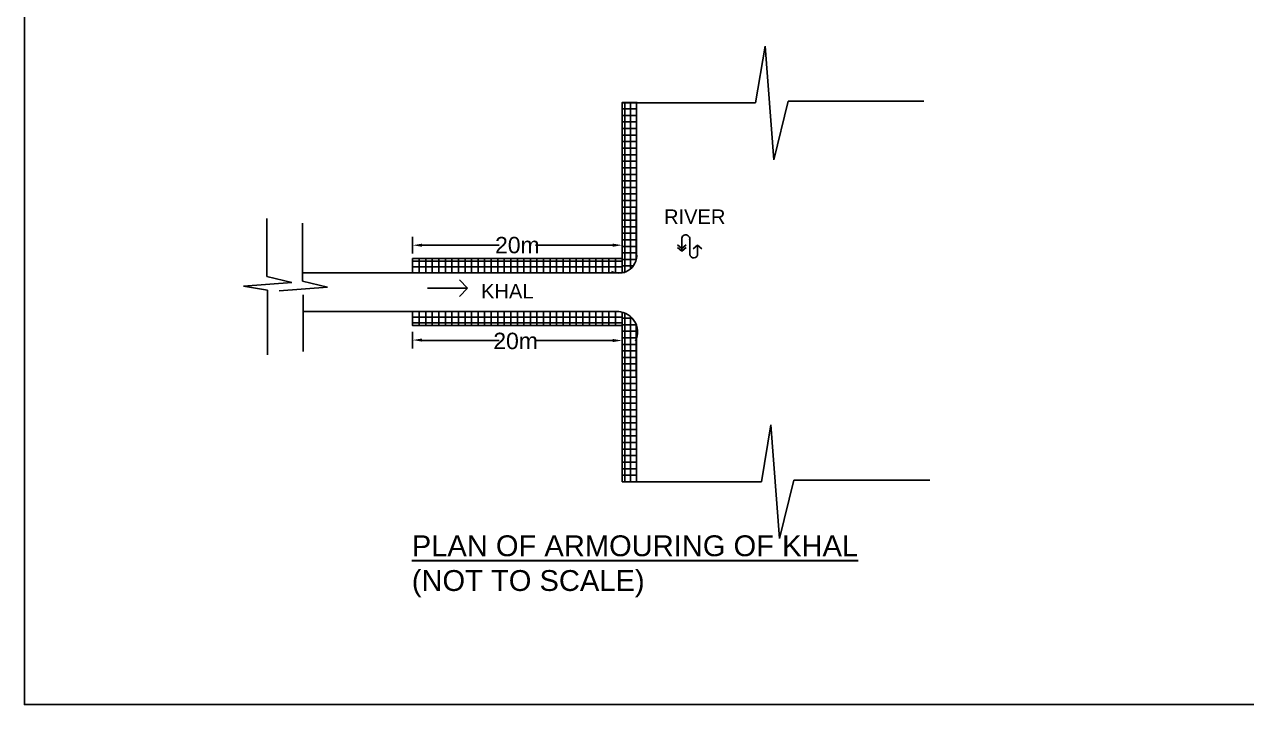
# Model space of a CAD drawing. Header units: inches. Extents: x 89000 to 1304432, y -10828 to 220529.
# Drawn here: x 731828 to 738275, y 77715 to 81302 of the extents above; entities that cross this region are included whole.
import ezdxf

# ---------------------------------------------------------------- set-up
doc = ezdxf.new("R2010")
doc.units = ezdxf.units.IN
doc.header["$LTSCALE"] = 7
doc.header["$MEASUREMENT"] = 0
doc.layers.add('LINE', color=7, linetype='Continuous')
doc.styles.get("Standard").update_dxf_attribs({"font": 'arial.ttf'})

msp = doc.modelspace()

# ---------------------------------------------------------------- linework, layer by layer
at = {"color": 0, "linetype": 'Continuous', "lineweight": -3, "ltscale": 0.5}
for p, q in [((735735.11301, 81187.42241), (735685.26179, 80887.94135)), ((735781.40343, 80588.46029), (735735.11301, 81187.42241)), ((735685.26179, 80887.94135), (734983.8107, 80887.94135)), ((735056.31103, 80893.77752), (735056.31103, 80066.02863)), ((735856.99683, 80896.58855), (735781.40343, 80588.46029)), ((736572.95886, 80896.58855), (735856.99683, 80896.58855)), ((733106.7503, 80277.52156), (733106.7503, 79972.68414)), ((733294.98016, 80253.26406), (733294.98016, 79948.42664)), ((733875.96073, 80093.36702), (733875.96073, 80181.05409)), ((734980.71407, 80093.36702), (734980.71407, 80181.05409)), ((735296.05606, 80106.17258), (735296.05606, 80174.55532)), ((735337.50263, 80089.25007), (735337.50263, 80172.51022)), ((733924.86073, 80137.37409), (734332.40402, 80137.37409)), ((734931.81407, 80137.37409), (734524.27078, 80137.37409)), ((735273.19768, 80139.54373), (735296.05606, 80120.28289)), ((735273.19768, 80125.43342), (735296.05606, 80106.17258)), ((735318.91444, 80139.54373), (735296.05606, 80120.28289)), ((735318.91444, 80125.43342), (735296.05606, 80106.17258)), ((735356.13915, 80118.11894), (735378.99753, 80137.37979)), ((735378.99753, 80093.55928), (735378.99753, 80137.37979)), ((735401.85591, 80118.11894), (735378.99753, 80137.37979)), ((733106.7503, 79972.68414), (733237.94304, 79940.4985)), ((734980.71407, 79992.36725), (733294.98016, 79992.36725)), ((734164.9736, 79911.47993), (734122.69572, 79955.23196)), ((734531.91898, 79992.36725), (734566.44168, 79992.36725)), ((733237.94304, 79940.4985), (732982.92105, 79920.78928)), ((732982.92105, 79920.78928), (733110.43205, 79899.56397)), ((733110.43205, 79899.56397), (733109.97125, 79558.3726)), ((733426.1729, 79916.241), (733171.15091, 79896.53178)), ((733294.98016, 79948.42664), (733426.1729, 79916.241)), ((733953.8607, 79911.47993), (734164.9736, 79911.47993)), ((734164.9736, 79910.13892), (734122.69572, 79866.38689)), ((733298.66191, 79875.30647), (733298.66191, 79576.64742)), ((734962.86042, 79787.92161), (733294.98016, 79787.92161)), ((734531.91898, 79787.92161), (734566.44168, 79787.92161)), ((735056.31103, 78886.51134), (735056.31103, 79714.26023)), ((733875.96073, 79593.12874), (733875.96073, 79680.81581)), ((733924.86073, 79634.58382), (734332.40402, 79634.58382)), ((734931.81407, 79634.58382), (734524.27078, 79634.58382)), ((734980.71407, 79686.92184), (734980.71407, 79599.23477)), ((735765.70975, 79189.56626), (735715.85853, 78890.0852)), ((735812.00017, 78590.60415), (735765.70975, 79189.56626)), ((735715.85853, 78890.0852), (735014.40744, 78890.0852)), ((735887.59357, 78898.7324), (735812.00017, 78590.60415)), ((736603.5556, 78898.7324), (735887.59357, 78898.7324))]:
    msp.add_line(p, q, dxfattribs=at)
for points in [[(734995.83346, 80890.83463), (734981.59127, 80890.83463), (734981.59127, 80856.28497), (734995.83346, 80856.28497)], [(734995.83346, 80856.31193), (734981.59127, 80856.31193), (734981.59127, 80821.76228), (734995.83346, 80821.76228)], [(734995.83346, 80890.83463), (735026.07224, 80890.83463), (735026.07224, 80856.31193), (734995.83346, 80856.31193)], [(734995.83346, 80856.31193), (735026.07224, 80856.31193), (735026.07224, 80821.78923), (734995.83346, 80821.78923)], [(735026.07224, 80890.83463), (735056.31103, 80890.83463), (735056.31103, 80856.31193), (735026.07224, 80856.31193)], [(735026.07224, 80856.31193), (735056.31103, 80856.31193), (735056.31103, 80821.78923), (735026.07224, 80821.78923)], [(734995.83346, 80821.78923), (734981.59127, 80821.78923), (734981.59127, 80787.23958), (734995.83346, 80787.23958)], [(734995.83346, 80787.26653), (734981.59127, 80787.26653), (734981.59127, 80752.71688), (734995.83346, 80752.71688)], [(734995.83346, 80821.78923), (735026.07224, 80821.78923), (735026.07224, 80787.26653), (734995.83346, 80787.26653)], [(734995.83346, 80787.26653), (735026.07224, 80787.26653), (735026.07224, 80752.74383), (734995.83346, 80752.74383)], [(735026.07224, 80821.78923), (735056.31103, 80821.78923), (735056.31103, 80787.26653), (735026.07224, 80787.26653)], [(735026.07224, 80787.26653), (735056.31103, 80787.26653), (735056.31103, 80752.74383), (735026.07224, 80752.74383)], [(734995.83346, 80752.74383), (734981.59127, 80752.74383), (734981.59127, 80718.19418), (734995.83346, 80718.19418)], [(734995.83346, 80752.74383), (735026.07224, 80752.74383), (735026.07224, 80718.22113), (734995.83346, 80718.22113)], [(735026.07224, 80752.74383), (735056.31103, 80752.74383), (735056.31103, 80718.22113), (735026.07224, 80718.22113)], [(734995.83346, 80718.22113), (734981.59127, 80718.22113), (734981.59127, 80683.67148), (734995.83346, 80683.67148)], [(734995.83346, 80683.69843), (734981.59127, 80683.69843), (734981.59127, 80649.14878), (734995.83346, 80649.14878)], [(734995.83346, 80718.22113), (735026.07224, 80718.22113), (735026.07224, 80683.69843), (734995.83346, 80683.69843)], [(734995.83346, 80683.69843), (735026.07224, 80683.69843), (735026.07224, 80649.17574), (734995.83346, 80649.17574)], [(735026.07224, 80718.22113), (735056.31103, 80718.22113), (735056.31103, 80683.69843), (735026.07224, 80683.69843)], [(735026.07224, 80683.69843), (735056.31103, 80683.69843), (735056.31103, 80649.17574), (735026.07224, 80649.17574)], [(734995.83346, 80649.17574), (734981.59127, 80649.17574), (734981.59127, 80614.62608), (734995.83346, 80614.62608)], [(734995.83346, 80614.65304), (734981.59127, 80614.65304), (734981.59127, 80580.10338), (734995.83346, 80580.10338)], [(734995.83346, 80649.17574), (735026.07224, 80649.17574), (735026.07224, 80614.65304), (734995.83346, 80614.65304)], [(734995.83346, 80614.65304), (735026.07224, 80614.65304), (735026.07224, 80580.13034), (734995.83346, 80580.13034)], [(735026.07224, 80649.17574), (735056.31103, 80649.17574), (735056.31103, 80614.65304), (735026.07224, 80614.65304)], [(735026.07224, 80614.65304), (735056.31103, 80614.65304), (735056.31103, 80580.13034), (735026.07224, 80580.13034)], [(734995.83346, 80580.13034), (734981.59127, 80580.13034), (734981.59127, 80545.58068), (734995.83346, 80545.58068)], [(734995.83346, 80545.60764), (734981.59127, 80545.60764), (734981.59127, 80511.05798), (734995.83346, 80511.05798)], [(734995.83346, 80580.13034), (735026.07224, 80580.13034), (735026.07224, 80545.60764), (734995.83346, 80545.60764)], [(734995.83346, 80545.60764), (735026.07224, 80545.60764), (735026.07224, 80511.08494), (734995.83346, 80511.08494)], [(735026.07224, 80580.13034), (735056.31103, 80580.13034), (735056.31103, 80545.60764), (735026.07224, 80545.60764)], [(735026.07224, 80545.60764), (735056.31103, 80545.60764), (735056.31103, 80511.08494), (735026.07224, 80511.08494)], [(734995.83346, 80511.08494), (734981.59127, 80511.08494), (734981.59127, 80476.53528), (734995.83346, 80476.53528)], [(734995.83346, 80476.56224), (734981.59127, 80476.56224), (734981.59127, 80442.01258), (734995.83346, 80442.01258)], [(734995.83346, 80511.08494), (735026.07224, 80511.08494), (735026.07224, 80476.56224), (734995.83346, 80476.56224)], [(734995.83346, 80476.56224), (735026.07224, 80476.56224), (735026.07224, 80442.03954), (734995.83346, 80442.03954)], [(735026.07224, 80511.08494), (735056.31103, 80511.08494), (735056.31103, 80476.56224), (735026.07224, 80476.56224)], [(735026.07224, 80476.56224), (735056.31103, 80476.56224), (735056.31103, 80442.03954), (735026.07224, 80442.03954)], [(734995.83346, 80442.03954), (734981.59127, 80442.03954), (734981.59127, 80407.48988), (734995.83346, 80407.48988)], [(734995.83346, 80407.51684), (734981.59127, 80407.51684), (734981.59127, 80372.96718), (734995.83346, 80372.96718)], [(734995.83346, 80442.03954), (735026.07224, 80442.03954), (735026.07224, 80407.51684), (734995.83346, 80407.51684)], [(734995.83346, 80407.51684), (735026.07224, 80407.51684), (735026.07224, 80372.99414), (734995.83346, 80372.99414)], [(735026.07224, 80442.03954), (735056.31103, 80442.03954), (735056.31103, 80407.51684), (735026.07224, 80407.51684)], [(735026.07224, 80407.51684), (735056.31103, 80407.51684), (735056.31103, 80372.99414), (735026.07224, 80372.99414)], [(734994.95626, 80338.47144), (734980.71407, 80338.47144), (734980.71407, 80303.92179), (734994.95626, 80303.92179)], [(734995.83346, 80372.99414), (734981.59127, 80372.99414), (734981.59127, 80338.44449), (734995.83346, 80338.44449)], [(734994.95626, 80338.47144), (735025.19505, 80338.47144), (735025.19505, 80303.94874), (734994.95626, 80303.94874)], [(734995.83346, 80372.99414), (735026.07224, 80372.99414), (735026.07224, 80338.47144), (734995.83346, 80338.47144)], [(735025.19505, 80338.47144), (735055.43383, 80338.47144), (735055.43383, 80303.94874), (735025.19505, 80303.94874)], [(735026.07224, 80372.99414), (735056.31103, 80372.99414), (735056.31103, 80338.47144), (735026.07224, 80338.47144)], [(734994.95626, 80303.94874), (734980.71407, 80303.94874), (734980.71407, 80269.39909), (734994.95626, 80269.39909)], [(734994.95626, 80303.94874), (735025.19505, 80303.94874), (735025.19505, 80269.42604), (734994.95626, 80269.42604)], [(735025.19505, 80303.94874), (735055.43383, 80303.94874), (735055.43383, 80269.42604), (735025.19505, 80269.42604)], [(734994.95626, 80269.42604), (734980.71407, 80269.42604), (734980.71407, 80234.87639), (734994.95626, 80234.87639)], [(734994.95626, 80234.90334), (734980.71407, 80234.90334), (734980.71407, 80200.35369), (734994.95626, 80200.35369)], [(734994.95626, 80269.42604), (735025.19505, 80269.42604), (735025.19505, 80234.90334), (734994.95626, 80234.90334)], [(734994.95626, 80234.90334), (735025.19505, 80234.90334), (735025.19505, 80200.38065), (734994.95626, 80200.38065)], [(735025.19505, 80269.42604), (735055.43383, 80269.42604), (735055.43383, 80234.90334), (735025.19505, 80234.90334)], [(735025.19505, 80234.90334), (735055.43383, 80234.90334), (735055.43383, 80200.38065), (735025.19505, 80200.38065)], [(734994.95626, 80200.38065), (734980.71407, 80200.38065), (734980.71407, 80165.83099), (734994.95626, 80165.83099)], [(734994.95626, 80165.85795), (734980.71407, 80165.85795), (734980.71407, 80131.30829), (734994.95626, 80131.30829)], [(734994.95626, 80200.38065), (735025.19505, 80200.38065), (735025.19505, 80165.85795), (734994.95626, 80165.85795)], [(734994.95626, 80165.85795), (735025.19505, 80165.85795), (735025.19505, 80131.33525), (734994.95626, 80131.33525)], [(735025.19505, 80200.38065), (735055.43383, 80200.38065), (735055.43383, 80165.85795), (735025.19505, 80165.85795)], [(735025.19505, 80165.85795), (735055.43383, 80165.85795), (735055.43383, 80131.33525), (735025.19505, 80131.33525)], [(734994.95626, 80131.33525), (734980.71407, 80131.33525), (734980.71407, 80096.78559), (734994.95626, 80096.78559)], [(734994.95626, 80096.81255), (734980.71407, 80096.81255), (734980.71407, 80062.26289), (734994.95626, 80062.26289)], [(734994.95626, 80131.33525), (735025.19505, 80131.33525), (735025.19505, 80096.81255), (734994.95626, 80096.81255)], [(734994.95626, 80096.81255), (735025.19505, 80096.81255), (735025.19505, 80062.28985), (734994.95626, 80062.28985)], [(735025.19505, 80131.33525), (735055.43383, 80131.33525), (735055.43383, 80096.81255), (735025.19505, 80096.81255)], [(735025.19505, 80096.81255), (735055.43383, 80096.81255), (735055.43383, 80062.28985), (735025.19505, 80062.28985)], [(733910.51039, 80052.84482), (733910.51039, 80067.08702), (733875.96073, 80067.08702), (733875.96073, 80052.84482)], [(733910.51039, 80052.84482), (733910.51039, 80022.60604), (733875.98769, 80022.60604), (733875.98769, 80052.84482)], [(733910.51039, 80022.60604), (733910.51039, 79992.36725), (733875.98769, 79992.36725), (733875.98769, 80022.60604)], [(733945.03309, 80052.84482), (733945.03309, 80067.08702), (733910.48343, 80067.08702), (733910.48343, 80052.84482)], [(733945.03309, 80052.84482), (733945.03309, 80022.60604), (733910.51039, 80022.60604), (733910.51039, 80052.84482)], [(733945.03309, 80022.60604), (733945.03309, 79992.36725), (733910.51039, 79992.36725), (733910.51039, 80022.60604)], [(733979.55579, 80052.84482), (733979.55579, 80067.08702), (733945.00613, 80067.08702), (733945.00613, 80052.84482)], [(733979.55579, 80052.84482), (733979.55579, 80022.60604), (733945.03309, 80022.60604), (733945.03309, 80052.84482)], [(733979.55579, 80022.60604), (733979.55579, 79992.36725), (733945.03309, 79992.36725), (733945.03309, 80022.60604)], [(734014.07849, 80052.84482), (734014.07849, 80067.08702), (733979.52883, 80067.08702), (733979.52883, 80052.84482)], [(734014.07849, 80052.84482), (734014.07849, 80022.60604), (733979.55579, 80022.60604), (733979.55579, 80052.84482)], [(734014.07849, 80022.60604), (734014.07849, 79992.36725), (733979.55579, 79992.36725), (733979.55579, 80022.60604)], [(734048.60119, 80052.84482), (734048.60119, 80067.08702), (734014.05153, 80067.08702), (734014.05153, 80052.84482)], [(734048.60119, 80052.84482), (734048.60119, 80022.60604), (734014.07849, 80022.60604), (734014.07849, 80052.84482)], [(734048.60119, 80022.60604), (734048.60119, 79992.36725), (734014.07849, 79992.36725), (734014.07849, 80022.60604)], [(734083.12389, 80052.84482), (734083.12389, 80067.08702), (734048.57423, 80067.08702), (734048.57423, 80052.84482)], [(734083.12389, 80052.84482), (734083.12389, 80022.60604), (734048.60119, 80022.60604), (734048.60119, 80052.84482)], [(734083.12389, 80022.60604), (734083.12389, 79992.36725), (734048.60119, 79992.36725), (734048.60119, 80022.60604)], [(734117.64659, 80052.84482), (734117.64659, 80067.08702), (734083.09693, 80067.08702), (734083.09693, 80052.84482)], [(734117.64659, 80052.84482), (734117.64659, 80022.60604), (734083.12389, 80022.60604), (734083.12389, 80052.84482)], [(734117.64659, 80022.60604), (734117.64659, 79992.36725), (734083.12389, 79992.36725), (734083.12389, 80022.60604)], [(734152.16929, 80052.84482), (734152.16929, 80067.08702), (734117.61963, 80067.08702), (734117.61963, 80052.84482)], [(734152.16929, 80052.84482), (734152.16929, 80022.60604), (734117.64659, 80022.60604), (734117.64659, 80052.84482)], [(734152.16929, 80022.60604), (734152.16929, 79992.36725), (734117.64659, 79992.36725), (734117.64659, 80022.60604)], [(734186.69199, 80052.84482), (734186.69199, 80067.08702), (734152.14233, 80067.08702), (734152.14233, 80052.84482)], [(734186.69199, 80052.84482), (734186.69199, 80022.60604), (734152.16929, 80022.60604), (734152.16929, 80052.84482)], [(734186.69199, 80022.60604), (734186.69199, 79992.36725), (734152.16929, 79992.36725), (734152.16929, 80022.60604)], [(734221.21468, 80052.84482), (734221.21468, 80067.08702), (734186.66503, 80067.08702), (734186.66503, 80052.84482)], [(734221.21468, 80052.84482), (734221.21468, 80022.60604), (734186.69199, 80022.60604), (734186.69199, 80052.84482)], [(734221.21468, 80022.60604), (734221.21468, 79992.36725), (734186.69199, 79992.36725), (734186.69199, 80022.60604)], [(734255.73738, 80052.84482), (734255.73738, 80067.08702), (734221.18773, 80067.08702), (734221.18773, 80052.84482)], [(734255.73738, 80052.84482), (734255.73738, 80022.60604), (734221.21468, 80022.60604), (734221.21468, 80052.84482)], [(734255.73738, 80022.60604), (734255.73738, 79992.36725), (734221.21468, 79992.36725), (734221.21468, 80022.60604)], [(734290.26008, 80052.84482), (734290.26008, 80067.08702), (734255.71043, 80067.08702), (734255.71043, 80052.84482)], [(734290.26008, 80052.84482), (734290.26008, 80022.60604), (734255.73738, 80022.60604), (734255.73738, 80052.84482)], [(734290.26008, 80022.60604), (734290.26008, 79992.36725), (734255.73738, 79992.36725), (734255.73738, 80022.60604)], [(734324.78278, 80052.84482), (734324.78278, 80067.08702), (734290.23313, 80067.08702), (734290.23313, 80052.84482)], [(734324.78278, 80052.84482), (734324.78278, 80022.60604), (734290.26008, 80022.60604), (734290.26008, 80052.84482)], [(734324.78278, 80022.60604), (734324.78278, 79992.36725), (734290.26008, 79992.36725), (734290.26008, 80022.60604)], [(734359.30548, 80052.84482), (734359.30548, 80067.08702), (734324.75583, 80067.08702), (734324.75583, 80052.84482)], [(734359.30548, 80052.84482), (734359.30548, 80022.60604), (734324.78278, 80022.60604), (734324.78278, 80052.84482)], [(734359.30548, 80022.60604), (734359.30548, 79992.36725), (734324.78278, 79992.36725), (734324.78278, 80022.60604)], [(734393.82818, 80052.84482), (734393.82818, 80067.08702), (734359.27852, 80067.08702), (734359.27852, 80052.84482)], [(734393.82818, 80052.84482), (734393.82818, 80022.60604), (734359.30548, 80022.60604), (734359.30548, 80052.84482)], [(734393.82818, 80022.60604), (734393.82818, 79992.36725), (734359.30548, 79992.36725), (734359.30548, 80022.60604)], [(734428.35088, 80052.84482), (734428.35088, 80067.08702), (734393.80122, 80067.08702), (734393.80122, 80052.84482)], [(734428.35088, 80052.84482), (734428.35088, 80022.60604), (734393.82818, 80022.60604), (734393.82818, 80052.84482)], [(734428.35088, 80022.60604), (734428.35088, 79992.36725), (734393.82818, 79992.36725), (734393.82818, 80022.60604)], [(734462.87358, 80052.84482), (734462.87358, 80067.08702), (734428.32392, 80067.08702), (734428.32392, 80052.84482)], [(734462.87358, 80052.84482), (734462.87358, 80022.60604), (734428.35088, 80022.60604), (734428.35088, 80052.84482)], [(734462.87358, 80022.60604), (734462.87358, 79992.36725), (734428.35088, 79992.36725), (734428.35088, 80022.60604)], [(734497.39628, 80052.84482), (734497.39628, 80067.08702), (734462.84662, 80067.08702), (734462.84662, 80052.84482)], [(734497.39628, 80052.84482), (734497.39628, 80022.60604), (734462.87358, 80022.60604), (734462.87358, 80052.84482)], [(734497.39628, 80022.60604), (734497.39628, 79992.36725), (734462.87358, 79992.36725), (734462.87358, 80022.60604)], [(734531.91898, 80052.84482), (734531.91898, 80067.08702), (734497.36932, 80067.08702), (734497.36932, 80052.84482)], [(734531.91898, 80052.84482), (734531.91898, 80022.60604), (734497.39628, 80022.60604), (734497.39628, 80052.84482)], [(734531.91898, 80022.60604), (734531.91898, 79992.36725), (734497.39628, 79992.36725), (734497.39628, 80022.60604)], [(734566.44168, 80052.84482), (734566.44168, 80067.08702), (734531.89202, 80067.08702), (734531.89202, 80052.84482)], [(734566.44168, 80052.84482), (734566.44168, 80022.60604), (734531.91898, 80022.60604), (734531.91898, 80052.84482)], [(734600.96438, 80052.84482), (734600.96438, 80067.08702), (734566.41472, 80067.08702), (734566.41472, 80052.84482)], [(734600.96438, 80052.84482), (734600.96438, 80022.60604), (734566.44168, 80022.60604), (734566.44168, 80052.84482)], [(734600.96438, 80022.60604), (734600.96438, 79992.36725), (734566.44168, 79992.36725), (734566.44168, 80022.60604)], [(734635.48708, 80052.84482), (734635.48708, 80067.08702), (734600.93742, 80067.08702), (734600.93742, 80052.84482)], [(734635.48708, 80052.84482), (734635.48708, 80022.60604), (734600.96438, 80022.60604), (734600.96438, 80052.84482)], [(734635.48708, 80022.60604), (734635.48708, 79992.36725), (734600.96438, 79992.36725), (734600.96438, 80022.60604)], [(734670.00978, 80052.84482), (734670.00978, 80067.08702), (734635.46012, 80067.08702), (734635.46012, 80052.84482)], [(734670.00978, 80052.84482), (734670.00978, 80022.60604), (734635.48708, 80022.60604), (734635.48708, 80052.84482)], [(734670.00978, 80022.60604), (734670.00978, 79992.36725), (734635.48708, 79992.36725), (734635.48708, 80022.60604)], [(734704.53247, 80052.84482), (734704.53247, 80067.08702), (734669.98282, 80067.08702), (734669.98282, 80052.84482)], [(734704.53247, 80052.84482), (734704.53247, 80022.60604), (734670.00978, 80022.60604), (734670.00978, 80052.84482)], [(734704.53247, 80022.60604), (734704.53247, 79992.36725), (734670.00978, 79992.36725), (734670.00978, 80022.60604)], [(734739.05517, 80052.84482), (734739.05517, 80067.08702), (734704.50552, 80067.08702), (734704.50552, 80052.84482)], [(734739.05517, 80052.84482), (734739.05517, 80022.60604), (734704.53247, 80022.60604), (734704.53247, 80052.84482)], [(734739.05517, 80022.60604), (734739.05517, 79992.36725), (734704.53247, 79992.36725), (734704.53247, 80022.60604)], [(734773.57787, 80052.84482), (734773.57787, 80067.08702), (734739.02822, 80067.08702), (734739.02822, 80052.84482)], [(734773.57787, 80052.84482), (734773.57787, 80022.60604), (734739.05517, 80022.60604), (734739.05517, 80052.84482)], [(734773.57787, 80022.60604), (734773.57787, 79992.36725), (734739.05517, 79992.36725), (734739.05517, 80022.60604)], [(734808.10057, 80052.84482), (734808.10057, 80067.08702), (734773.55092, 80067.08702), (734773.55092, 80052.84482)], [(734808.10057, 80052.84482), (734808.10057, 80022.60604), (734773.57787, 80022.60604), (734773.57787, 80052.84482)], [(734808.10057, 80022.60604), (734808.10057, 79992.36725), (734773.57787, 79992.36725), (734773.57787, 80022.60604)], [(734842.62327, 80052.84482), (734842.62327, 80067.08702), (734808.07362, 80067.08702), (734808.07362, 80052.84482)], [(734842.62327, 80052.84482), (734842.62327, 80022.60604), (734808.10057, 80022.60604), (734808.10057, 80052.84482)], [(734842.62327, 80022.60604), (734842.62327, 79992.36725), (734808.10057, 79992.36725), (734808.10057, 80022.60604)], [(734877.14597, 80052.84482), (734877.14597, 80067.08702), (734842.59631, 80067.08702), (734842.59631, 80052.84482)], [(734877.14597, 80052.84482), (734877.14597, 80022.60604), (734842.62327, 80022.60604), (734842.62327, 80052.84482)], [(734877.14597, 80022.60604), (734877.14597, 79992.36725), (734842.62327, 79992.36725), (734842.62327, 80022.60604)], [(734911.66867, 80052.84482), (734911.66867, 80067.08702), (734877.11901, 80067.08702), (734877.11901, 80052.84482)], [(734911.66867, 80052.84482), (734911.66867, 80022.60604), (734877.14597, 80022.60604), (734877.14597, 80052.84482)], [(734911.66867, 80022.60604), (734911.66867, 79992.36725), (734877.14597, 79992.36725), (734877.14597, 80022.60604)], [(734946.19137, 80052.84482), (734946.19137, 80067.08702), (734911.64171, 80067.08702), (734911.64171, 80052.84482)], [(734946.19137, 80052.84482), (734946.19137, 80022.60604), (734911.66867, 80022.60604), (734911.66867, 80052.84482)], [(734946.19137, 80022.60604), (734946.19137, 79992.36725), (734911.66867, 79992.36725), (734911.66867, 80022.60604)], [(734980.71407, 80052.84482), (734980.71407, 80067.08702), (734946.16441, 80067.08702), (734946.16441, 80052.84482)], [(734980.71407, 80052.84482), (734980.71407, 80022.60604), (734946.19137, 80022.60604), (734946.19137, 80052.84482)], [(734980.71407, 80022.60604), (734980.71407, 79992.36725), (734946.19137, 79992.36725), (734946.19137, 80022.60604)], [(734994.95626, 80062.28985), (734980.71407, 80062.28985), (734980.71407, 80027.74019), (734994.95626, 80027.74019)], [(734994.95626, 80027.76715), (734980.71407, 80027.76715), (734980.71407, 79993.21749), (734994.95626, 79993.21749)], [(734994.95626, 80062.28985), (735025.19505, 80062.28985), (735025.19505, 80027.76715), (734994.95626, 80027.76715)], [(733910.51039, 79757.68282), (733910.51039, 79787.92161), (733875.98769, 79787.92161), (733875.98769, 79757.68282)], [(733910.51039, 79727.44404), (733910.51039, 79757.68282), (733875.98769, 79757.68282), (733875.98769, 79727.44404)], [(733945.03309, 79757.68282), (733945.03309, 79787.92161), (733910.51039, 79787.92161), (733910.51039, 79757.68282)], [(733945.03309, 79727.44404), (733945.03309, 79757.68282), (733910.51039, 79757.68282), (733910.51039, 79727.44404)], [(733979.55579, 79757.68282), (733979.55579, 79787.92161), (733945.03309, 79787.92161), (733945.03309, 79757.68282)], [(733979.55579, 79727.44404), (733979.55579, 79757.68282), (733945.03309, 79757.68282), (733945.03309, 79727.44404)], [(734014.07849, 79757.68282), (734014.07849, 79787.92161), (733979.55579, 79787.92161), (733979.55579, 79757.68282)], [(734014.07849, 79727.44404), (734014.07849, 79757.68282), (733979.55579, 79757.68282), (733979.55579, 79727.44404)], [(734048.60119, 79757.68282), (734048.60119, 79787.92161), (734014.07849, 79787.92161), (734014.07849, 79757.68282)], [(734048.60119, 79727.44404), (734048.60119, 79757.68282), (734014.07849, 79757.68282), (734014.07849, 79727.44404)], [(734083.12389, 79757.68282), (734083.12389, 79787.92161), (734048.60119, 79787.92161), (734048.60119, 79757.68282)], [(734083.12389, 79727.44404), (734083.12389, 79757.68282), (734048.60119, 79757.68282), (734048.60119, 79727.44404)], [(734117.64659, 79757.68282), (734117.64659, 79787.92161), (734083.12389, 79787.92161), (734083.12389, 79757.68282)], [(734117.64659, 79727.44404), (734117.64659, 79757.68282), (734083.12389, 79757.68282), (734083.12389, 79727.44404)], [(734152.16929, 79757.68282), (734152.16929, 79787.92161), (734117.64659, 79787.92161), (734117.64659, 79757.68282)], [(734152.16929, 79727.44404), (734152.16929, 79757.68282), (734117.64659, 79757.68282), (734117.64659, 79727.44404)], [(734186.69199, 79757.68282), (734186.69199, 79787.92161), (734152.16929, 79787.92161), (734152.16929, 79757.68282)], [(734186.69199, 79727.44404), (734186.69199, 79757.68282), (734152.16929, 79757.68282), (734152.16929, 79727.44404)], [(734221.21468, 79757.68282), (734221.21468, 79787.92161), (734186.69199, 79787.92161), (734186.69199, 79757.68282)], [(734221.21468, 79727.44404), (734221.21468, 79757.68282), (734186.69199, 79757.68282), (734186.69199, 79727.44404)], [(734255.73738, 79757.68282), (734255.73738, 79787.92161), (734221.21468, 79787.92161), (734221.21468, 79757.68282)], [(734255.73738, 79727.44404), (734255.73738, 79757.68282), (734221.21468, 79757.68282), (734221.21468, 79727.44404)], [(734290.26008, 79757.68282), (734290.26008, 79787.92161), (734255.73738, 79787.92161), (734255.73738, 79757.68282)], [(734290.26008, 79727.44404), (734290.26008, 79757.68282), (734255.73738, 79757.68282), (734255.73738, 79727.44404)], [(734324.78278, 79757.68282), (734324.78278, 79787.92161), (734290.26008, 79787.92161), (734290.26008, 79757.68282)], [(734324.78278, 79727.44404), (734324.78278, 79757.68282), (734290.26008, 79757.68282), (734290.26008, 79727.44404)], [(734359.30548, 79757.68282), (734359.30548, 79787.92161), (734324.78278, 79787.92161), (734324.78278, 79757.68282)], [(734359.30548, 79727.44404), (734359.30548, 79757.68282), (734324.78278, 79757.68282), (734324.78278, 79727.44404)], [(734393.82818, 79757.68282), (734393.82818, 79787.92161), (734359.30548, 79787.92161), (734359.30548, 79757.68282)], [(734393.82818, 79727.44404), (734393.82818, 79757.68282), (734359.30548, 79757.68282), (734359.30548, 79727.44404)], [(734428.35088, 79757.68282), (734428.35088, 79787.92161), (734393.82818, 79787.92161), (734393.82818, 79757.68282)], [(734428.35088, 79727.44404), (734428.35088, 79757.68282), (734393.82818, 79757.68282), (734393.82818, 79727.44404)], [(734462.87358, 79757.68282), (734462.87358, 79787.92161), (734428.35088, 79787.92161), (734428.35088, 79757.68282)], [(734462.87358, 79727.44404), (734462.87358, 79757.68282), (734428.35088, 79757.68282), (734428.35088, 79727.44404)], [(734497.39628, 79757.68282), (734497.39628, 79787.92161), (734462.87358, 79787.92161), (734462.87358, 79757.68282)], [(734497.39628, 79727.44404), (734497.39628, 79757.68282), (734462.87358, 79757.68282), (734462.87358, 79727.44404)], [(734531.91898, 79757.68282), (734531.91898, 79787.92161), (734497.39628, 79787.92161), (734497.39628, 79757.68282)], [(734531.91898, 79727.44404), (734531.91898, 79757.68282), (734497.39628, 79757.68282), (734497.39628, 79727.44404)], [(734566.44168, 79727.44404), (734566.44168, 79757.68282), (734531.91898, 79757.68282), (734531.91898, 79727.44404)], [(734600.96438, 79757.68282), (734600.96438, 79787.92161), (734566.44168, 79787.92161), (734566.44168, 79757.68282)], [(734600.96438, 79727.44404), (734600.96438, 79757.68282), (734566.44168, 79757.68282), (734566.44168, 79727.44404)], [(734635.48708, 79757.68282), (734635.48708, 79787.92161), (734600.96438, 79787.92161), (734600.96438, 79757.68282)], [(734635.48708, 79727.44404), (734635.48708, 79757.68282), (734600.96438, 79757.68282), (734600.96438, 79727.44404)], [(734670.00978, 79757.68282), (734670.00978, 79787.92161), (734635.48708, 79787.92161), (734635.48708, 79757.68282)], [(734670.00978, 79727.44404), (734670.00978, 79757.68282), (734635.48708, 79757.68282), (734635.48708, 79727.44404)], [(734704.53247, 79757.68282), (734704.53247, 79787.92161), (734670.00978, 79787.92161), (734670.00978, 79757.68282)], [(734704.53247, 79727.44404), (734704.53247, 79757.68282), (734670.00978, 79757.68282), (734670.00978, 79727.44404)], [(734739.05517, 79757.68282), (734739.05517, 79787.92161), (734704.53247, 79787.92161), (734704.53247, 79757.68282)], [(734739.05517, 79727.44404), (734739.05517, 79757.68282), (734704.53247, 79757.68282), (734704.53247, 79727.44404)], [(734773.57787, 79757.68282), (734773.57787, 79787.92161), (734739.05517, 79787.92161), (734739.05517, 79757.68282)], [(734773.57787, 79727.44404), (734773.57787, 79757.68282), (734739.05517, 79757.68282), (734739.05517, 79727.44404)], [(734808.10057, 79757.68282), (734808.10057, 79787.92161), (734773.57787, 79787.92161), (734773.57787, 79757.68282)], [(734808.10057, 79727.44404), (734808.10057, 79757.68282), (734773.57787, 79757.68282), (734773.57787, 79727.44404)], [(734842.62327, 79757.68282), (734842.62327, 79787.92161), (734808.10057, 79787.92161), (734808.10057, 79757.68282)], [(734842.62327, 79727.44404), (734842.62327, 79757.68282), (734808.10057, 79757.68282), (734808.10057, 79727.44404)], [(734877.14597, 79757.68282), (734877.14597, 79787.92161), (734842.62327, 79787.92161), (734842.62327, 79757.68282)], [(734877.14597, 79727.44404), (734877.14597, 79757.68282), (734842.62327, 79757.68282), (734842.62327, 79727.44404)], [(734911.66867, 79757.68282), (734911.66867, 79787.92161), (734877.14597, 79787.92161), (734877.14597, 79757.68282)], [(734911.66867, 79727.44404), (734911.66867, 79757.68282), (734877.14597, 79757.68282), (734877.14597, 79727.44404)], [(734946.19137, 79757.68282), (734946.19137, 79787.92161), (734911.66867, 79787.92161), (734911.66867, 79757.68282)], [(734946.19137, 79727.44404), (734946.19137, 79757.68282), (734911.66867, 79757.68282), (734911.66867, 79727.44404)], [(734980.71407, 79727.44404), (734980.71407, 79757.68282), (734946.19137, 79757.68282), (734946.19137, 79727.44404)], [(733910.51039, 79727.44404), (733910.51039, 79713.20184), (733875.96073, 79713.20184), (733875.96073, 79727.44404)], [(733945.03309, 79727.44404), (733945.03309, 79713.20184), (733910.48343, 79713.20184), (733910.48343, 79727.44404)], [(733979.55579, 79727.44404), (733979.55579, 79713.20184), (733945.00613, 79713.20184), (733945.00613, 79727.44404)], [(734014.07849, 79727.44404), (734014.07849, 79713.20184), (733979.52883, 79713.20184), (733979.52883, 79727.44404)], [(734048.60119, 79727.44404), (734048.60119, 79713.20184), (734014.05153, 79713.20184), (734014.05153, 79727.44404)], [(734083.12389, 79727.44404), (734083.12389, 79713.20184), (734048.57423, 79713.20184), (734048.57423, 79727.44404)], [(734117.64659, 79727.44404), (734117.64659, 79713.20184), (734083.09693, 79713.20184), (734083.09693, 79727.44404)], [(734152.16929, 79727.44404), (734152.16929, 79713.20184), (734117.61963, 79713.20184), (734117.61963, 79727.44404)], [(734186.69199, 79727.44404), (734186.69199, 79713.20184), (734152.14233, 79713.20184), (734152.14233, 79727.44404)], [(734221.21468, 79727.44404), (734221.21468, 79713.20184), (734186.66503, 79713.20184), (734186.66503, 79727.44404)], [(734255.73738, 79727.44404), (734255.73738, 79713.20184), (734221.18773, 79713.20184), (734221.18773, 79727.44404)], [(734290.26008, 79727.44404), (734290.26008, 79713.20184), (734255.71043, 79713.20184), (734255.71043, 79727.44404)], [(734324.78278, 79727.44404), (734324.78278, 79713.20184), (734290.23313, 79713.20184), (734290.23313, 79727.44404)], [(734359.30548, 79727.44404), (734359.30548, 79713.20184), (734324.75583, 79713.20184), (734324.75583, 79727.44404)], [(734393.82818, 79727.44404), (734393.82818, 79713.20184), (734359.27852, 79713.20184), (734359.27852, 79727.44404)], [(734428.35088, 79727.44404), (734428.35088, 79713.20184), (734393.80122, 79713.20184), (734393.80122, 79727.44404)], [(734462.87358, 79727.44404), (734462.87358, 79713.20184), (734428.32392, 79713.20184), (734428.32392, 79727.44404)], [(734497.39628, 79727.44404), (734497.39628, 79713.20184), (734462.84662, 79713.20184), (734462.84662, 79727.44404)], [(734531.91898, 79727.44404), (734531.91898, 79713.20184), (734497.36932, 79713.20184), (734497.36932, 79727.44404)], [(734566.44168, 79727.44404), (734566.44168, 79713.20184), (734531.89202, 79713.20184), (734531.89202, 79727.44404)], [(734600.96438, 79727.44404), (734600.96438, 79713.20184), (734566.41472, 79713.20184), (734566.41472, 79727.44404)], [(734635.48708, 79727.44404), (734635.48708, 79713.20184), (734600.93742, 79713.20184), (734600.93742, 79727.44404)], [(734670.00978, 79727.44404), (734670.00978, 79713.20184), (734635.46012, 79713.20184), (734635.46012, 79727.44404)], [(734704.53247, 79727.44404), (734704.53247, 79713.20184), (734669.98282, 79713.20184), (734669.98282, 79727.44404)], [(734739.05517, 79727.44404), (734739.05517, 79713.20184), (734704.50552, 79713.20184), (734704.50552, 79727.44404)], [(734773.57787, 79727.44404), (734773.57787, 79713.20184), (734739.02822, 79713.20184), (734739.02822, 79727.44404)], [(734808.10057, 79727.44404), (734808.10057, 79713.20184), (734773.55092, 79713.20184), (734773.55092, 79727.44404)], [(734842.62327, 79727.44404), (734842.62327, 79713.20184), (734808.07362, 79713.20184), (734808.07362, 79727.44404)], [(734877.14597, 79727.44404), (734877.14597, 79713.20184), (734842.59631, 79713.20184), (734842.59631, 79727.44404)], [(734911.66867, 79727.44404), (734911.66867, 79713.20184), (734877.11901, 79713.20184), (734877.11901, 79727.44404)], [(734946.19137, 79727.44404), (734946.19137, 79713.20184), (734911.64171, 79713.20184), (734911.64171, 79727.44404)], [(734980.71407, 79727.44404), (734980.71407, 79713.20184), (734946.16441, 79713.20184), (734946.16441, 79727.44404)], [(734994.95626, 79717.99901), (734980.71407, 79717.99901), (734980.71407, 79752.54867), (734994.95626, 79752.54867)], [(734994.95626, 79683.47631), (734980.71407, 79683.47631), (734980.71407, 79718.02597), (734994.95626, 79718.02597)], [(734994.95626, 79717.99901), (735025.19505, 79717.99901), (735025.19505, 79752.52171), (734994.95626, 79752.52171)], [(734994.95626, 79683.47631), (735025.19505, 79683.47631), (735025.19505, 79717.99901), (734994.95626, 79717.99901)], [(735025.19505, 79683.47631), (735055.43383, 79683.47631), (735055.43383, 79717.99901), (735025.19505, 79717.99901)], [(734994.95626, 79648.95361), (734980.71407, 79648.95361), (734980.71407, 79683.50327), (734994.95626, 79683.50327)], [(734994.95626, 79614.43091), (734980.71407, 79614.43091), (734980.71407, 79648.98057), (734994.95626, 79648.98057)], [(734994.95626, 79648.95361), (735025.19505, 79648.95361), (735025.19505, 79683.47631), (734994.95626, 79683.47631)], [(734994.95626, 79614.43091), (735025.19505, 79614.43091), (735025.19505, 79648.95361), (734994.95626, 79648.95361)], [(735025.19505, 79648.95361), (735055.43383, 79648.95361), (735055.43383, 79683.47631), (735025.19505, 79683.47631)], [(735025.19505, 79614.43091), (735055.43383, 79614.43091), (735055.43383, 79648.95361), (735025.19505, 79648.95361)], [(734994.95626, 79579.90822), (734980.71407, 79579.90822), (734980.71407, 79614.45787), (734994.95626, 79614.45787)], [(734994.95626, 79545.38552), (734980.71407, 79545.38552), (734980.71407, 79579.93517), (734994.95626, 79579.93517)], [(734994.95626, 79579.90822), (735025.19505, 79579.90822), (735025.19505, 79614.43091), (734994.95626, 79614.43091)], [(734994.95626, 79545.38552), (735025.19505, 79545.38552), (735025.19505, 79579.90822), (734994.95626, 79579.90822)], [(735025.19505, 79579.90822), (735055.43383, 79579.90822), (735055.43383, 79614.43091), (735025.19505, 79614.43091)], [(735025.19505, 79545.38552), (735055.43383, 79545.38552), (735055.43383, 79579.90822), (735025.19505, 79579.90822)], [(734994.95626, 79510.86282), (734980.71407, 79510.86282), (734980.71407, 79545.41247), (734994.95626, 79545.41247)], [(734994.95626, 79476.34012), (734980.71407, 79476.34012), (734980.71407, 79510.88977), (734994.95626, 79510.88977)], [(734994.95626, 79510.86282), (735025.19505, 79510.86282), (735025.19505, 79545.38552), (734994.95626, 79545.38552)], [(734994.95626, 79476.34012), (735025.19505, 79476.34012), (735025.19505, 79510.86282), (734994.95626, 79510.86282)], [(735025.19505, 79510.86282), (735055.43383, 79510.86282), (735055.43383, 79545.38552), (735025.19505, 79545.38552)], [(735025.19505, 79476.34012), (735055.43383, 79476.34012), (735055.43383, 79510.86282), (735025.19505, 79510.86282)], [(734994.95626, 79441.81742), (734980.71407, 79441.81742), (734980.71407, 79476.36707), (734994.95626, 79476.36707)], [(734995.83346, 79407.29472), (734981.59127, 79407.29472), (734981.59127, 79441.84438), (734995.83346, 79441.84438)], [(734994.95626, 79441.81742), (735025.19505, 79441.81742), (735025.19505, 79476.34012), (734994.95626, 79476.34012)], [(734995.83346, 79407.29472), (735026.07224, 79407.29472), (735026.07224, 79441.81742), (734995.83346, 79441.81742)], [(735025.19505, 79441.81742), (735055.43383, 79441.81742), (735055.43383, 79476.34012), (735025.19505, 79476.34012)], [(735026.07224, 79407.29472), (735056.31103, 79407.29472), (735056.31103, 79441.81742), (735026.07224, 79441.81742)], [(734995.83346, 79372.77202), (734981.59127, 79372.77202), (734981.59127, 79407.32168), (734995.83346, 79407.32168)], [(734995.83346, 79338.24932), (734981.59127, 79338.24932), (734981.59127, 79372.79898), (734995.83346, 79372.79898)], [(734995.83346, 79372.77202), (735026.07224, 79372.77202), (735026.07224, 79407.29472), (734995.83346, 79407.29472)], [(734995.83346, 79338.24932), (735026.07224, 79338.24932), (735026.07224, 79372.77202), (734995.83346, 79372.77202)], [(735026.07224, 79372.77202), (735056.31103, 79372.77202), (735056.31103, 79407.29472), (735026.07224, 79407.29472)], [(735026.07224, 79338.24932), (735056.31103, 79338.24932), (735056.31103, 79372.77202), (735026.07224, 79372.77202)], [(734995.83346, 79303.72662), (734981.59127, 79303.72662), (734981.59127, 79338.27628), (734995.83346, 79338.27628)], [(734995.83346, 79303.72662), (735026.07224, 79303.72662), (735026.07224, 79338.24932), (734995.83346, 79338.24932)], [(735026.07224, 79303.72662), (735056.31103, 79303.72662), (735056.31103, 79338.24932), (735026.07224, 79338.24932)], [(734995.83346, 79269.20392), (734981.59127, 79269.20392), (734981.59127, 79303.75358), (734995.83346, 79303.75358)], [(734995.83346, 79234.68122), (734981.59127, 79234.68122), (734981.59127, 79269.23088), (734995.83346, 79269.23088)], [(734995.83346, 79269.20392), (735026.07224, 79269.20392), (735026.07224, 79303.72662), (734995.83346, 79303.72662)], [(734995.83346, 79234.68122), (735026.07224, 79234.68122), (735026.07224, 79269.20392), (734995.83346, 79269.20392)], [(735026.07224, 79269.20392), (735056.31103, 79269.20392), (735056.31103, 79303.72662), (735026.07224, 79303.72662)], [(735026.07224, 79234.68122), (735056.31103, 79234.68122), (735056.31103, 79269.20392), (735026.07224, 79269.20392)], [(734995.83346, 79200.15852), (734981.59127, 79200.15852), (734981.59127, 79234.70818), (734995.83346, 79234.70818)], [(734995.83346, 79165.63582), (734981.59127, 79165.63582), (734981.59127, 79200.18548), (734995.83346, 79200.18548)], [(734995.83346, 79200.15852), (735026.07224, 79200.15852), (735026.07224, 79234.68122), (734995.83346, 79234.68122)], [(734995.83346, 79165.63582), (735026.07224, 79165.63582), (735026.07224, 79200.15852), (734995.83346, 79200.15852)], [(735026.07224, 79200.15852), (735056.31103, 79200.15852), (735056.31103, 79234.68122), (735026.07224, 79234.68122)], [(735026.07224, 79165.63582), (735056.31103, 79165.63582), (735056.31103, 79200.15852), (735026.07224, 79200.15852)], [(734995.83346, 79131.11313), (734981.59127, 79131.11313), (734981.59127, 79165.66278), (734995.83346, 79165.66278)], [(734995.83346, 79096.59043), (734981.59127, 79096.59043), (734981.59127, 79131.14008), (734995.83346, 79131.14008)], [(734995.83346, 79131.11313), (735026.07224, 79131.11313), (735026.07224, 79165.63582), (734995.83346, 79165.63582)], [(734995.83346, 79096.59043), (735026.07224, 79096.59043), (735026.07224, 79131.11313), (734995.83346, 79131.11313)], [(735026.07224, 79131.11313), (735056.31103, 79131.11313), (735056.31103, 79165.63582), (735026.07224, 79165.63582)], [(735026.07224, 79096.59043), (735056.31103, 79096.59043), (735056.31103, 79131.11313), (735026.07224, 79131.11313)], [(734995.83346, 79062.06773), (734981.59127, 79062.06773), (734981.59127, 79096.61738), (734995.83346, 79096.61738)], [(734995.83346, 79027.54503), (734981.59127, 79027.54503), (734981.59127, 79062.09468), (734995.83346, 79062.09468)], [(734995.83346, 79062.06773), (735026.07224, 79062.06773), (735026.07224, 79096.59043), (734995.83346, 79096.59043)], [(734995.83346, 79027.54503), (735026.07224, 79027.54503), (735026.07224, 79062.06773), (734995.83346, 79062.06773)], [(735026.07224, 79062.06773), (735056.31103, 79062.06773), (735056.31103, 79096.59043), (735026.07224, 79096.59043)], [(735026.07224, 79027.54503), (735056.31103, 79027.54503), (735056.31103, 79062.06773), (735026.07224, 79062.06773)], [(734995.83346, 78993.02233), (734981.59127, 78993.02233), (734981.59127, 79027.57198), (734995.83346, 79027.57198)], [(734995.83346, 78958.49963), (734981.59127, 78958.49963), (734981.59127, 78993.04928), (734995.83346, 78993.04928)], [(734995.83346, 78993.02233), (735026.07224, 78993.02233), (735026.07224, 79027.54503), (734995.83346, 79027.54503)], [(734995.83346, 78958.49963), (735026.07224, 78958.49963), (735026.07224, 78993.02233), (734995.83346, 78993.02233)], [(735026.07224, 78993.02233), (735056.31103, 78993.02233), (735056.31103, 79027.54503), (735026.07224, 79027.54503)], [(735026.07224, 78958.49963), (735056.31103, 78958.49963), (735056.31103, 78993.02233), (735026.07224, 78993.02233)], [(734995.83346, 78923.97693), (734981.59127, 78923.97693), (734981.59127, 78958.52659), (734995.83346, 78958.52659)], [(734995.83346, 78889.45423), (734981.59127, 78889.45423), (734981.59127, 78924.00389), (734995.83346, 78924.00389)], [(734995.83346, 78923.97693), (735026.07224, 78923.97693), (735026.07224, 78958.49963), (734995.83346, 78958.49963)], [(734995.83346, 78889.45423), (735026.07224, 78889.45423), (735026.07224, 78923.97693), (734995.83346, 78923.97693)], [(735026.07224, 78923.97693), (735056.31103, 78923.97693), (735056.31103, 78958.49963), (735026.07224, 78958.49963)], [(735026.07224, 78889.45423), (735056.31103, 78889.45423), (735056.31103, 78923.97693), (735026.07224, 78923.97693)]]:
    msp.add_lwpolyline(points, close=True, dxfattribs=at)
for points in [[(734994.95626, 79993.24445), (734994.95626, 80027.76715), (735025.19505, 80027.76715), (735025.19505, 80012.86811)], [(735039.11531, 80027.76715), (735025.19505, 80027.76715), (735025.19505, 80062.28985), (735055.43383, 80062.28985)], [(734962.86042, 79787.92161), (734946.19137, 79787.92161), (734946.19137, 79757.68282), (734980.71407, 79757.68282), (734980.71407, 79784.84307)], [(734994.95626, 79780.07734), (734994.95626, 79752.52171), (734980.71407, 79752.52171), (734980.71407, 79784.84307)], [(734994.95626, 79780.07734), (734994.95626, 79752.52171), (735025.19505, 79752.52171), (735025.19505, 79761.36278)], [(735034.11187, 79752.52171), (735025.19505, 79752.52171), (735025.19505, 79717.99901), (735055.43383, 79717.99901)]]:
    msp.add_lwpolyline(points, dxfattribs=at)
for centre, radius, start, end in [((735316.68121, 80171.2581), 20.85903, 351.412030265, 171.412030265), ((734963.81586, 80084.16751), 94.0798, 245.581481589, 13.136192396), ((735358.25008, 80091.40468), 20.85903, 185.928858544, 5.928858544), ((734953.33049, 79679.34434), 108.99469, 333.532746424, 95.016045698)]:
    msp.add_arc(centre, radius, start, end, dxfattribs=at)
for points in [[(733924.86073, 80145.52409), (733924.86073, 80129.22409), (733875.96073, 80137.37409)], [(734931.81407, 80145.52409), (734931.81407, 80129.22409), (734980.71407, 80137.37409)], [(733924.86073, 79645.28581), (733924.86073, 79628.98581), (733875.96073, 79637.13581)], [(734931.81407, 79642.73382), (734931.81407, 79626.43382), (734980.71407, 79634.58382)]]:
    msp.add_solid(points, dxfattribs=at)
at = {"layer": 'LINE', "color": 0, "linetype": 'ByBlock', "lineweight": -3, "ltscale": 0.5}
msp.add_lwpolyline([(731827.86521, 84888.43534), (742245.50626, 84888.43534), (742245.50626, 77714.7686), (731827.86521, 77714.7686)], close=True, dxfattribs=at)

# ---------------------------------------------------------------- texts
at = {"color": 0, "linetype": 'Continuous', "lineweight": -3, "ltscale": 0.5, "char_height": 86.474918, "attachment_point": 5}
for insert in [(734428.3374, 80137.37409), (734419.06694, 79632.05471)]:
    msp.add_mtext('\\A1;20m', dxfattribs=dict(at, insert=insert))
at = {"color": 7, "lineweight": 30, "ltscale": 0.18, "insert": (733871.32961, 78607.07934), "char_height": 109.9214047, "width": 5873.7793151, "attachment_point": 1}
msp.add_mtext('{\\LPLAN OF ARMOURING OF KHAL\\P}(NOT TO SCALE)', dxfattribs=at)
at = {"layer": 'LINE', "color": 0, "linetype": 'ByBlock', "lineweight": -3, "ltscale": 0.5, "char_height": 75.834804, "attachment_point": 3}
for s, insert in [('RIVER', (735525.92492, 80325.87694)), ('KHAL', (734513.58752, 79932.31575))]:
    msp.add_mtext(s, dxfattribs=dict(at, insert=insert))

doc.saveas('drawing.dxf')
